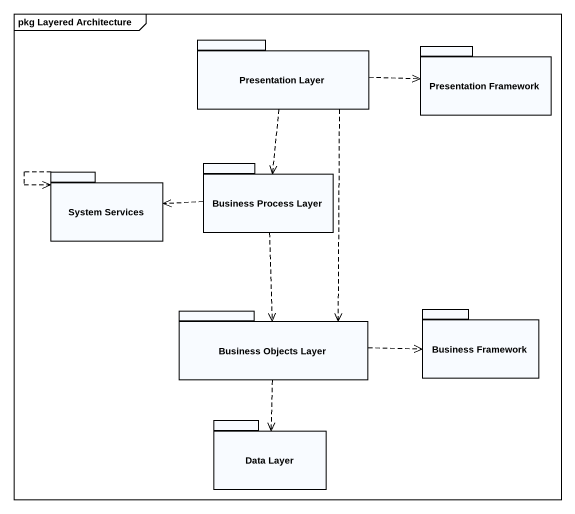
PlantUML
@startuml
mainframe pkg Layered Architecture
package "Presentation Layer" as Presentation_Layer {
}
package "Presentation Framework" as Presentation_Framework {
}
package "System Services" as System_Services {
}
package "Business Process Layer" as Business_Process_Layer {
}
package "Business Objects Layer" as Business_Objects_Layer {
}
package "Business Framework" as Business_Framework {
}
package "Data Layer" as Data_Layer {
}
Presentation_Layer .right.> Presentation_Framework
Presentation_Layer ..> Business_Process_Layer
Presentation_Layer ..> Business_Objects_Layer
System_Services ..> System_Services
Business_Process_Layer .left.> System_Services
Business_Process_Layer ..> Business_Objects_Layer
Business_Objects_Layer .right.> Business_Framework
Business_Objects_Layer ..> Data_Layer
@enduml
